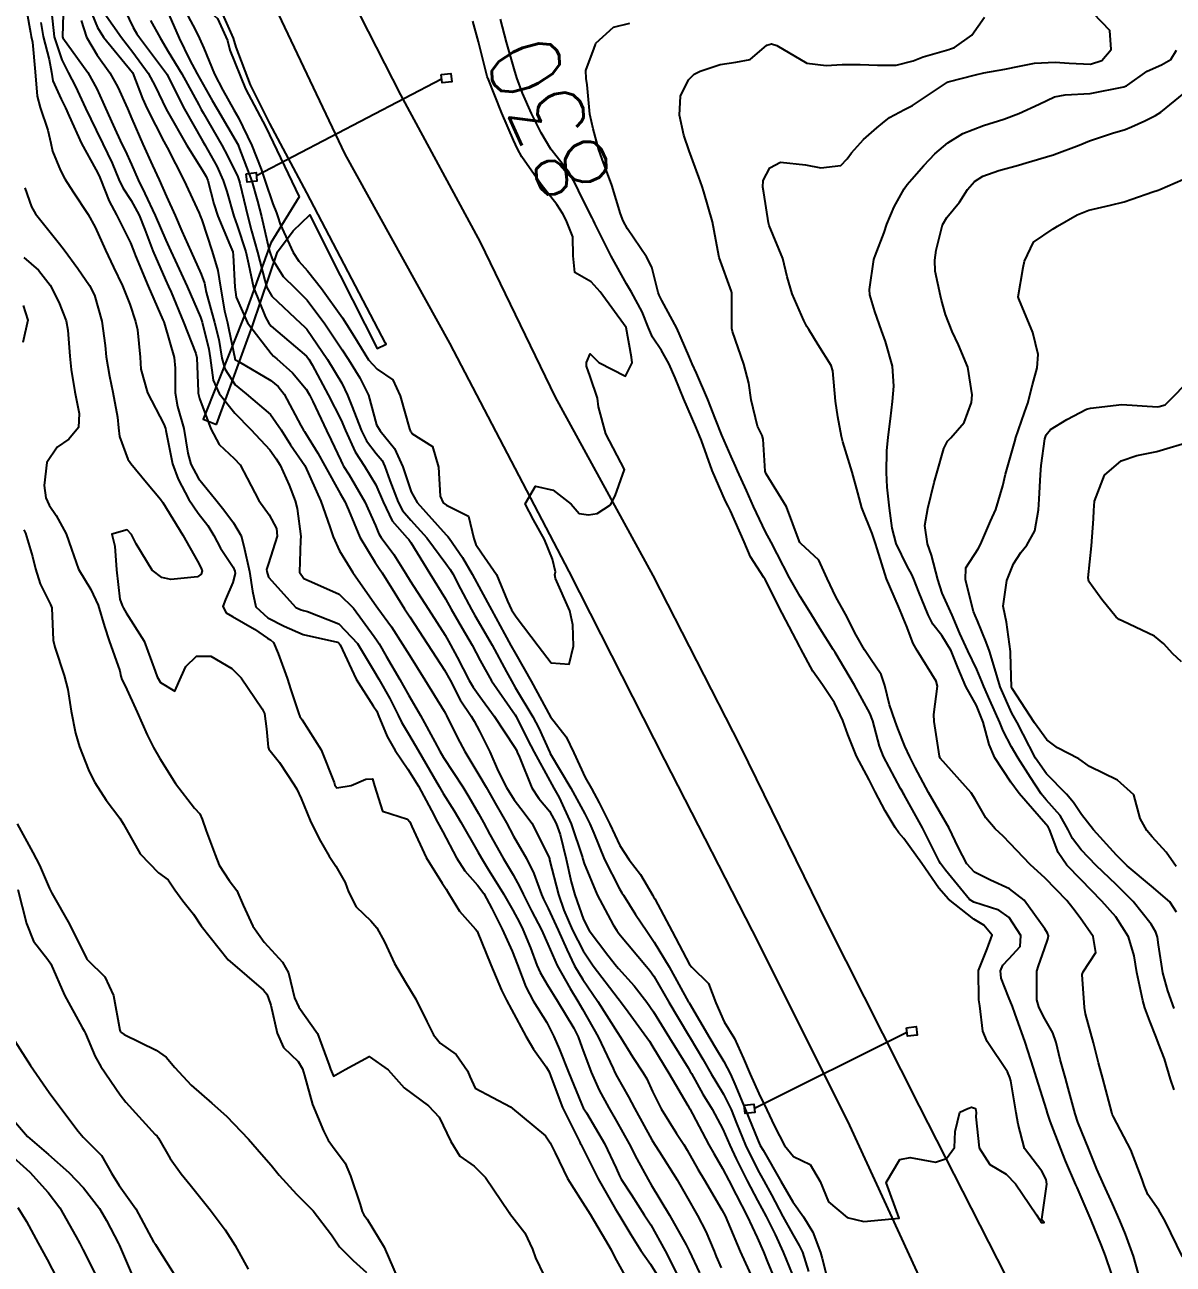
# Model space of a CAD drawing. Header units: metres. Extents: x 307586 to 320046, y 7427249 to 7434250.
# Drawn here: x 319415.1 to 319479.8, y 7427309.3 to 7427379.2 of the extents above; entities that cross this region are included whole.
import ezdxf
from ezdxf.enums import TextEntityAlignment as Align

# ---------------------------------------------------------------- set-up
doc = ezdxf.new("R2010")
doc.units = ezdxf.units.M
doc.header["$MEASUREMENT"] = 0
for name, color, linetype in [('Canaleta de Drenagem', 151, 'Continuous'), ('Cotas', 45, 'Continuous'), ('Curvas de Nivel 1m', 11, 'Continuous'), ('Curvas de Nivel 5m', 15, 'Continuous'), ('Linha Férrea', 20, 'Continuous'), ('Portico', 45, 'Continuous')]:
    doc.layers.add(name, color=color, linetype=linetype)
doc.styles.add('Style-STANDARD', font='STANDARD.shx')

msp = doc.modelspace()

# ---------------------------------------------------------------- linework, layer by layer
at = {"layer": 'Canaleta de Drenagem'}
for points in [[(319397.677, 7427454.472), (319399.643, 7427447.058), (319401.608, 7427441.338), (319405.497, 7427428.824), (319411.357, 7427413.101), (319416.38, 7427400.235), (319424.022, 7427382.757), (319425.253, 7427380.14), (319425.931, 7427379.531), (319426.493, 7427378.295), (319426.632, 7427377.744), (319427.515, 7427375.569), (319428.663, 7427373.398), (319430.54, 7427369.475)], [(319435.41, 7427361.239), (319430.982, 7427369.709), (319428.889, 7427373.616), (319427.79, 7427375.802), (319426.987, 7427377.922), (319426.838, 7427378.427), (319426.238, 7427379.768), (319425.676, 7427380.415), (319424.477, 7427382.963), (319416.842, 7427400.426), (319411.824, 7427413.28), (319405.97, 7427428.985), (319402.087, 7427441.48), (319400.471, 7427447.178), (319398.503, 7427454.599)], [(319430.54, 7427369.475), (319428.936, 7427366.893), (319427.557, 7427363.043), (319425.12, 7427356.949), (319425.883, 7427356.644)], [(319425.883, 7427356.644), (319427.907, 7427362.207), (319429.318, 7427366.376), (319430.204, 7427367.555), (319431.138, 7427368.46), (319432.166, 7427366.426), (319434.944, 7427360.925), (319435.409, 7427361.16), (319435.44, 7427361.182), (319435.41, 7427361.239)]]:
    msp.add_lwpolyline(points, dxfattribs=at)
at = {"layer": 'Curvas de Nivel 1m', "flags": 128}
for points, elevation in [([(319417.252, 7427380.44), (319417.204, 7427378.5), (319417.223, 7427378.449), (319418.62, 7427376.485), (319419.134, 7427375.563), (319419.47, 7427374.82), (319419.628, 7427374.472), (319420.05, 7427373.525), (319420.552, 7427372.458), (319420.726, 7427372.092), (319421.081, 7427371.295), (319421.471, 7427370.446), (319421.839, 7427369.669), (319422.424, 7427368.436), (319423.032, 7427367.041), (319423.301, 7427366.427), (319423.546, 7427365.897), (319424.226, 7427364.418), (319424.977, 7427362.69), (319425.066, 7427362.409), (319425.446, 7427360.891), (319425.517, 7427360.402), (319425.691, 7427359.15), (319426.023, 7427358.394), (319426.916, 7427357.281), (319427.808, 7427356.371), (319428.892, 7427355.222), (319429.251, 7427354.719), (319429.465, 7427354.351), (319429.979, 7427353.23), (319430.319, 7427352.338), (319430.433, 7427351.921), (319430.629, 7427350.333), (319430.619, 7427350.122), (319430.555, 7427348.334), (319430.807, 7427347.967), (319431.415, 7427347.713), (319432.794, 7427347.08), (319433.597, 7427346.302), (319434.767, 7427344.703), (319434.939, 7427344.462), (319435.051, 7427344.286), (319435.446, 7427343.586), (319436.213, 7427342.268), (319436.401, 7427341.936), (319436.724, 7427341.376), (319437.385, 7427340.253), (319438.186, 7427338.757), (319438.465, 7427338.242), (319438.687, 7427337.873), (319439.768, 7427336.223), (319440.111, 7427335.671), (319440.648, 7427334.723), (319440.93, 7427334.207), (319441.291, 7427333.545), (319442.05, 7427332.196), (319442.604, 7427331.27), (319442.991, 7427330.578), (319443.176, 7427330.181), (319443.647, 7427329.237), (319444.21, 7427328.165), (319444.561, 7427327.365), (319445.097, 7427326.154), (319445.819, 7427324.858), (319446.25, 7427324.143), (319446.516, 7427323.7), (319447.404, 7427322.131), (319448.247, 7427320.351), (319448.345, 7427320.121), (319448.47, 7427319.873), (319449.102, 7427318.753), (319449.444, 7427318.105), (319450.426, 7427316.326), (319450.569, 7427316.089), (319450.857, 7427315.647), (319451.848, 7427314.076), (319452.389, 7427313.158), (319453.008, 7427312.06), (319453.467, 7427311.156), (319453.935, 7427310.046), (319454.059, 7427309.754), (319454.344, 7427309.111)], 836), ([(319418.561, 7427380.486), (319419.178, 7427379.024), (319419.514, 7427378.477), (319421.143, 7427376.495), (319421.163, 7427376.46), (319421.712, 7427375.027), (319421.976, 7427374.441), (319422.92, 7427372.607), (319423.005, 7427372.431), (319423.091, 7427372.252), (319424.044, 7427370.42), (319424.898, 7427368.568), (319424.963, 7427368.411), (319425.049, 7427368.175), (319425.645, 7427366.401), (319425.952, 7427365.335), (319426.103, 7427364.394), (319426.326, 7427363.047), (319426.492, 7427362.387), (319426.584, 7427362.001), (319426.909, 7427360.381), (319426.919, 7427360.347), (319426.952, 7427360.3), (319427.15, 7427360.179), (319428.941, 7427359.121), (319429.365, 7427358.781), (319429.694, 7427358.349), (319430.645, 7427356.596), (319430.79, 7427356.332), (319430.833, 7427356.262), (319430.901, 7427356.16), (319431.596, 7427355.029), (319431.987, 7427354.319), (319432.86, 7427352.767), (319433.113, 7427352.307), (319433.318, 7427351.836), (319433.969, 7427350.299), (319434.819, 7427348.873), (319435.057, 7427348.528), (319435.215, 7427348.284), (319435.936, 7427347.133), (319436.485, 7427346.264), (319436.601, 7427346.083), (319436.778, 7427345.816), (319437.788, 7427344.25), (319438.741, 7427342.806), (319439.057, 7427342.235), (319439.627, 7427341.131), (319440.235, 7427340.217), (319440.418, 7427339.923), (319440.704, 7427339.365), (319441.286, 7427338.204), (319441.767, 7427337.109), (319442.226, 7427336.194), (319442.656, 7427335.5), (319443.233, 7427334.765), (319443.667, 7427334.175), (319444.615, 7427332.278), (319444.651, 7427332.16), (319444.664, 7427332.108), (319445.164, 7427330.154), (319445.459, 7427329.276), (319445.945, 7427328.146), (319446.556, 7427326.987), (319447.128, 7427326.134), (319448.525, 7427324.288), (319448.597, 7427324.192), (319448.66, 7427324.118), (319449.087, 7427323.538), (319450.149, 7427322.095), (319450.289, 7427321.891), (319450.488, 7427321.58), (319451.386, 7427320.081), (319452.455, 7427318.261), (319452.524, 7427318.14), (319452.567, 7427318.068), (319452.718, 7427317.797), (319453.639, 7427316.052), (319453.923, 7427315.552), (319454.41, 7427314.721), (319454.774, 7427314.036), (319455.189, 7427313.234), (319455.794, 7427312.026), (319456.361, 7427310.824), (319456.717, 7427310.016), (319456.973, 7427309.387), (319457.559, 7427308.008)], 834), ([(319419.192, 7427380.365), (319420.517, 7427378.467), (319421.161, 7427377.636), (319422.019, 7427376.447), (319422.418, 7427375.72), (319423.049, 7427374.431), (319423.121, 7427374.297), (319424.19, 7427372.419), (319425.079, 7427371.008), (319425.303, 7427370.634), (319425.393, 7427370.405), (319425.737, 7427369.077), (319425.96, 7427368.396), (319426.634, 7427366.78), (319426.794, 7427366.383), (319426.827, 7427366.188), (319426.915, 7427364.381), (319426.995, 7427363.829), (319427.637, 7427362.373), (319428.956, 7427360.643), (319429.1, 7427360.503), (319429.284, 7427360.355), (319430.17, 7427359.566), (319430.936, 7427358.636), (319431.121, 7427358.328), (319431.312, 7427357.942), (319432.074, 7427356.318), (319432.351, 7427355.769), (319432.886, 7427354.623), (319432.985, 7427354.41), (319433.044, 7427354.308), (319433.366, 7427353.815), (319434.247, 7427352.296), (319434.839, 7427350.948), (319435.036, 7427350.488), (319435.163, 7427350.285), (319435.872, 7427349.322), (319436.543, 7427348.264), (319436.807, 7427347.838), (319437.833, 7427346.249), (319438.768, 7427344.768), (319438.969, 7427344.441), (319439.082, 7427344.235), (319439.454, 7427343.528), (319440.134, 7427342.219), (319440.351, 7427341.837), (319440.724, 7427341.311), (319441.532, 7427340.202), (319442.696, 7427338.45), (319442.788, 7427338.283), (319442.836, 7427338.188), (319442.968, 7427337.906), (319443.659, 7427336.175), (319444.061, 7427335.573), (319444.65, 7427334.845), (319445.04, 7427334.156), (319445.252, 7427333.536), (319445.589, 7427332.15), (319445.886, 7427330.862), (319446.076, 7427330.145), (319446.579, 7427328.742), (319446.9, 7427328.137), (319447.945, 7427326.733), (319448.426, 7427326.121), (319448.542, 7427325.982), (319449.429, 7427325.003), (319450.142, 7427324.096), (319450.515, 7427323.544), (319451.425, 7427322.081), (319452.476, 7427320.381), (319452.592, 7427320.186), (319452.659, 7427320.067), (319453.304, 7427318.9), (319453.829, 7427318.049), (319454.436, 7427316.926), (319454.829, 7427316.036), (319455.189, 7427315.259), (319455.796, 7427314.026), (319456.386, 7427312.918), (319456.868, 7427312.015), (319457.385, 7427310.987), (319457.825, 7427310.005), (319458.34, 7427308.752)], 833), ([(319420.482, 7427380.467), (319421.179, 7427379.028), (319421.394, 7427378.675), (319421.533, 7427378.455), (319422.779, 7427376.805), (319423.065, 7427376.431), (319423.095, 7427376.383), (319423.141, 7427376.284), (319424.085, 7427374.42), (319425.096, 7427372.628), (319425.224, 7427372.408), (319425.891, 7427371.208), (319426.259, 7427370.392), (319426.455, 7427369.777), (319426.863, 7427368.383), (319427.045, 7427367.858), (319427.541, 7427366.375), (319427.686, 7427365.703), (319427.959, 7427364.37), (319428.651, 7427362.69), (319428.828, 7427362.361), (319428.971, 7427362.182), (319429.961, 7427361.343), (319430.955, 7427360.491), (319431.087, 7427360.329), (319431.272, 7427360.004), (319432.186, 7427358.317), (319432.912, 7427356.887), (319433.159, 7427356.307), (319433.704, 7427355.115), (319434.22, 7427354.297), (319434.867, 7427353.244), (319435.28, 7427352.284), (319435.791, 7427351.224), (319436.635, 7427350.263), (319436.729, 7427350.159), (319436.83, 7427349.999), (319437.918, 7427348.249), (319438.792, 7427346.818), (319439.119, 7427346.235), (319439.723, 7427345.176), (319440.295, 7427344.217), (319440.75, 7427343.353), (319441.389, 7427342.203), (319442.714, 7427340.291), (319442.775, 7427340.189), (319443.419, 7427338.901), (319443.784, 7427338.174), (319444.669, 7427336.566), (319444.9, 7427336.158), (319445.195, 7427335.617), (319445.877, 7427334.148), (319446.52, 7427332.235), (319446.545, 7427332.141), (319446.61, 7427331.896), (319447.34, 7427330.133), (319448.245, 7427328.455), (319448.457, 7427328.121), (319448.571, 7427327.962), (319450.127, 7427326.096), (319450.317, 7427325.87), (319450.538, 7427325.549), (319451.389, 7427324.081), (319452.495, 7427322.232), (319452.59, 7427322.069), (319453.295, 7427320.872), (319453.767, 7427320.051), (319454.032, 7427319.61), (319454.462, 7427318.908), (319454.897, 7427318.036), (319455.2, 7427317.274), (319455.706, 7427316.027), (319456.409, 7427314.626), (319456.748, 7427314.017), (319457.17, 7427313.233), (319457.813, 7427312.006), (319458.363, 7427311.027), (319458.741, 7427310.378), (319458.914, 7427309.992), (319459.263, 7427308.907)], 832), ([(319423.863, 7427380.423), (319424.685, 7427378.907), (319424.931, 7427378.412), (319425.165, 7427377.852), (319425.768, 7427376.401), (319426.229, 7427375.488), (319426.864, 7427374.384), (319427.116, 7427373.931), (319427.873, 7427372.372), (319428.405, 7427371.041), (319428.626, 7427370.364), (319429.06, 7427369.08), (319429.272, 7427368.573), (319429.334, 7427368.356), (319429.464, 7427367.937), (319430.194, 7427366.342), (319430.525, 7427365.845), (319431.013, 7427365.302), (319431.794, 7427364.322), (319432.978, 7427362.66), (319433.217, 7427362.308), (319433.623, 7427361.647), (319434.449, 7427360.295), (319434.948, 7427359.776), (319435.823, 7427359.158), (319436.241, 7427358.27), (319436.768, 7427356.399), (319436.827, 7427356.261), (319436.852, 7427356.211), (319436.902, 7427356.141), (319438.06, 7427355.413), (319438.394, 7427354.245), (319438.492, 7427352.61), (319438.661, 7427352.242), (319438.852, 7427352.1), (319440.098, 7427351.473), (319440.396, 7427350.217), (319440.5, 7427349.885), (319440.825, 7427349.422), (319441.67, 7427348.201), (319442.294, 7427346.692), (319442.521, 7427346.193), (319442.779, 7427345.802), (319444.011, 7427344.178), (319444.749, 7427343.214), (319445.758, 7427343.145), (319446.015, 7427344.151), (319445.979, 7427345.356), (319445.808, 7427346.155), (319445.004, 7427347.973), (319444.957, 7427348.168), (319444.992, 7427348.344), (319444.822, 7427349.064), (319444.375, 7427350.175), (319443.754, 7427351.271), (319443.281, 7427352.186), (319443.876, 7427353.172), (319444.864, 7427352.942), (319445.872, 7427352.155), (319446.324, 7427351.624), (319446.847, 7427351.556), (319447.347, 7427351.636), (319448.091, 7427352.128), (319448.359, 7427352.626), (319448.883, 7427354.12), (319447.826, 7427356.131), (319447.416, 7427357.644), (319447.363, 7427358.136), (319446.945, 7427359.358), (319446.739, 7427359.931), (319446.743, 7427360.143), (319446.958, 7427360.64), (319447.441, 7427360.135), (319448.945, 7427359.368), (319449.31, 7427360.115), (319449.278, 7427360.436), (319448.973, 7427362.12), (319447.517, 7427364.135), (319447.008, 7427364.686), (319446.08, 7427365.22), (319445.985, 7427366.156), (319445.968, 7427367.227), (319445.596, 7427368.162), (319445.407, 7427368.515), (319445.062, 7427369.04), (319444.187, 7427370.179), (319443.088, 7427371.736), (319442.843, 7427372.193), (319442.623, 7427372.672), (319441.962, 7427374.202), (319441.172, 7427376.181), (319441.16, 7427376.21), (319441.144, 7427376.266), (319440.645, 7427378.218), (319440.336, 7427379.375)], 829), ([(319415.187, 7427379.897), (319415.389, 7427378.74), (319415.427, 7427378.526), (319415.497, 7427378.196), (319415.658, 7427376.522), (319415.772, 7427375.163), (319415.934, 7427374.518), (319416.373, 7427373.242), (319416.531, 7427372.508), (319416.635, 7427372.053), (319417.078, 7427370.963), (319417.324, 7427370.497), (319417.795, 7427369.763), (319418.641, 7427368.484), (319419.042, 7427367.766), (319419.622, 7427366.471), (319420.065, 7427365.516), (319420.589, 7427364.456), (319420.987, 7427363.422), (319421.306, 7427362.447), (319421.43, 7427361.984), (319421.581, 7427360.444), (319421.623, 7427359.767), (319421.984, 7427358.439), (319422.906, 7427356.661), (319423, 7427356.429), (319423.028, 7427356.302), (319423.404, 7427354.425), (319423.727, 7427353.564), (319424.326, 7427352.415), (319424.845, 7427351.651), (319425.39, 7427350.953), (319425.727, 7427350.397), (319426.111, 7427349.676), (319426.815, 7427348.615), (319426.919, 7427348.379), (319426.933, 7427348.257), (319426.803, 7427347.739), (319426.388, 7427346.787), (319426.244, 7427346.388), (319426.425, 7427346.031), (319426.777, 7427345.824), (319428.031, 7427345.107), (319428.765, 7427344.608), (319428.918, 7427344.511), (319429.088, 7427344.355), (319429.36, 7427343.745), (319429.86, 7427342.343), (319430.08, 7427341.694), (319430.523, 7427340.333), (319430.578, 7427340.199), (319430.71, 7427340.004), (319431.779, 7427338.319), (319432.507, 7427336.47), (319432.561, 7427336.311), (319432.662, 7427336.174), (319433.481, 7427336.302), (319434.298, 7427336.665), (319434.669, 7427336.676), (319434.782, 7427336.288), (319435.236, 7427334.861), (319436.644, 7427334.407), (319436.78, 7427334.259), (319436.903, 7427333.994), (319437.699, 7427332.249), (319438.598, 7427330.787), (319438.821, 7427330.462), (319438.962, 7427330.234), (319439.578, 7427329.22), (319440.485, 7427328.211), (319440.571, 7427328.082), (319441.342, 7427326.202), (319441.95, 7427324.774), (319442.225, 7427324.193), (319442.515, 7427323.68), (319443.328, 7427322.177), (319443.748, 7427321.433), (319444.476, 7427320.449), (319444.636, 7427320.158), (319444.735, 7427319.892), (319445.393, 7427318.151), (319446.359, 7427316.206), (319446.392, 7427316.14), (319446.422, 7427316.083), (319447.406, 7427314.13), (319448.378, 7427312.428), (319448.558, 7427312.117), (319449.242, 7427310.987), (319449.812, 7427310.098), (319450.035, 7427309.78), (319450.345, 7427309.327), (319451.118, 7427308.082)], 839), ([(319416.584, 7427379.906), (319416.736, 7427378.507), (319417.154, 7427377.207), (319417.525, 7427376.496), (319417.932, 7427375.695), (319418.49, 7427374.486), (319419.104, 7427373.245), (319419.48, 7427372.474), (319419.99, 7427371.375), (319420.371, 7427370.461), (319420.6, 7427369.989), (319421.061, 7427369.271), (319421.517, 7427368.445), (319421.848, 7427367.635), (319422.288, 7427366.437), (319423.007, 7427364.801), (319423.18, 7427364.428), (319423.323, 7427364.102), (319424.019, 7427362.42), (319424.719, 7427360.649), (319424.774, 7427360.412), (319424.838, 7427358.507), (319424.848, 7427358.411), (319424.928, 7427358.106), (319425.57, 7427356.4), (319426.029, 7427355.528), (319426.886, 7427354.73), (319427.22, 7427354.377), (319427.618, 7427353.627), (319428.275, 7427352.366), (319428.845, 7427351.557), (319429.272, 7427350.789), (319429.292, 7427350.353), (319428.817, 7427348.816), (319428.704, 7427348.471), (319428.712, 7427348.361), (319428.808, 7427348.035), (319430.345, 7427346.337), (319430.65, 7427346.201), (319430.781, 7427346.157), (319431.009, 7427346.099), (319432.774, 7427345.407), (319433.832, 7427344.299), (319434.741, 7427342.806), (319435.038, 7427342.285), (319435.651, 7427341.205), (319436.127, 7427340.269), (319436.321, 7427339.878), (319436.702, 7427339.212), (319437.269, 7427338.254), (319438.088, 7427336.83), (319438.429, 7427336.242), (319438.659, 7427335.859), (319439.283, 7427334.864), (319439.66, 7427334.225), (319440.618, 7427332.565), (319440.826, 7427332.208), (319441.163, 7427331.649), (319442.054, 7427330.195), (319442.584, 7427329.275), (319442.964, 7427328.571), (319443.158, 7427328.181), (319443.588, 7427327.144), (319443.951, 7427326.169), (319444.13, 7427325.757), (319444.532, 7427325.081), (319445.108, 7427324.154), (319446.029, 7427322.615), (319446.273, 7427322.142), (319446.487, 7427321.56), (319447.002, 7427320.135), (319447.458, 7427319.135), (319448, 7427318.125), (319448.442, 7427317.375), (319449.154, 7427316.109), (319449.579, 7427315.267), (319450.215, 7427314.093), (319450.398, 7427313.788), (319451.431, 7427312.079), (319452.356, 7427310.405), (319452.471, 7427310.185), (319452.527, 7427310.067), (319453.119, 7427308.836)], 837), ([(319478.082, 7427308.016), (319477.579, 7427309.768), (319477.137, 7427311.006), (319476.814, 7427311.776), (319476.392, 7427312.726), (319475.909, 7427313.785), (319475.516, 7427314.685), (319475.061, 7427315.794), (319474.446, 7427317.327), (319474.287, 7427317.802), (319473.905, 7427319.246), (319473.746, 7427319.811), (319473.451, 7427320.853), (319473.219, 7427321.819), (319473.039, 7427322.353), (319472.518, 7427323.29), (319472.247, 7427323.833), (319472.135, 7427324.226), (319472.144, 7427325.834), (319472.236, 7427326.145), (319472.562, 7427327.087), (319472.756, 7427327.642), (319472.785, 7427327.827), (319472.727, 7427327.98), (319472.577, 7427328.226), (319471.425, 7427329.842), (319470.602, 7427330.478), (319469.514, 7427330.962), (319468.616, 7427331.418), (319468.193, 7427331.884), (319467.702, 7427332.82), (319467.185, 7427333.895), (319466.652, 7427334.828), (319466.03, 7427335.906), (319465.276, 7427337.322), (319464.978, 7427337.917), (319464.699, 7427338.513), (319464.293, 7427339.51), (319464.139, 7427339.929), (319463.821, 7427340.839), (319463.56, 7427341.938), (319463.365, 7427342.557), (319462.758, 7427343.441), (319462.41, 7427343.954), (319461.952, 7427344.778), (319461.343, 7427345.964), (319460.797, 7427346.934), (319460.315, 7427347.977), (319459.834, 7427348.996), (319458.832, 7427349.932), (319458.779, 7427350.001), (319458.736, 7427350.099), (319458.017, 7427352.008), (319456.881, 7427353.859), (319456.829, 7427353.967), (319456.816, 7427354.021), (319456.696, 7427355.818), (319456.639, 7427356.024), (319456.394, 7427356.545), (319456.029, 7427358.034), (319455.888, 7427358.981), (319455.607, 7427360.04), (319454.98, 7427361.887), (319454.939, 7427362.05), (319454.932, 7427362.102), (319454.932, 7427364.051), (319454.911, 7427364.144), (319454.225, 7427366.058), (319454.041, 7427367.056), (319453.847, 7427368.062), (319453.367, 7427369.77), (319453.271, 7427370.068), (319453.081, 7427370.581), (319452.526, 7427372.076), (319452.226, 7427372.965), (319451.982, 7427374.081), (319452.052, 7427375.162), (319452.491, 7427376.077), (319452.82, 7427376.401), (319453.15, 7427376.559), (319454.283, 7427376.932), (319455.158, 7427377.064), (319455.975, 7427377.223), (319456.918, 7427378.024), (319457.174, 7427378.101), (319457.472, 7427378.017), (319459.158, 7427377.008), (319460.251, 7427376.889), (319461.157, 7427376.93), (319462.17, 7427376.947), (319463.157, 7427376.902), (319464.2, 7427376.897), (319465.161, 7427377.149), (319465.718, 7427377.369), (319467.171, 7427377.789), (319467.258, 7427377.813), (319467.499, 7427377.897), (319468.47, 7427378.597), (319469.19, 7427379.614)], 832), ([(319480.353, 7427309.73), (319479.372, 7427311.745), (319479.005, 7427312.366), (319478.398, 7427313.254), (319478.179, 7427313.762), (319478.073, 7427314.097), (319477.432, 7427315.77), (319476.451, 7427317.626), (319476.387, 7427317.781), (319476.355, 7427317.879), (319475.85, 7427319.786), (319475.61, 7427320.665), (319475.329, 7427321.792), (319474.885, 7427323.43), (319474.814, 7427323.797), (319474.684, 7427325.656), (319474.742, 7427325.798), (319475.462, 7427326.888), (319475.315, 7427327.793), (319474.583, 7427328.848), (319474.164, 7427329.382), (319473.835, 7427329.811), (319472.612, 7427331.069), (319471.761, 7427331.839), (319470.635, 7427333.024), (319470.236, 7427333.453), (319469.79, 7427333.863), (319469.253, 7427334.475), (319468.659, 7427335.534), (319468.433, 7427335.882), (319466.692, 7427337.849), (319466.659, 7427337.9), (319466.642, 7427337.952), (319466.35, 7427339.904), (319466.326, 7427340.296), (319466.538, 7427341.902), (319466.462, 7427342.187), (319465.378, 7427343.914), (319465.159, 7427344.308), (319464.777, 7427345.293), (319464.604, 7427345.755), (319464.53, 7427345.933), (319464.33, 7427346.394), (319463.657, 7427347.942), (319463.13, 7427349.647), (319463.044, 7427349.948), (319462.841, 7427350.513), (319462.273, 7427351.956), (319462.037, 7427352.793), (319461.72, 7427353.962), (319461.188, 7427355.679), (319461.119, 7427355.968), (319460.92, 7427357.082), (319460.781, 7427357.972), (319460.639, 7427359.664), (319460.54, 7427359.976), (319459.811, 7427361.147), (319459.28, 7427361.996), (319459.167, 7427362.18), (319458.988, 7427362.514), (319458.344, 7427364.007), (319458.054, 7427364.968), (319457.804, 7427366.012), (319457.051, 7427367.86), (319457.009, 7427368.021), (319456.749, 7427369.705), (319456.681, 7427370.026), (319456.701, 7427370.404), (319457.089, 7427371.12), (319457.678, 7427371.43), (319459.092, 7427371.288), (319459.964, 7427371.112), (319461.092, 7427371.24), (319461.444, 7427371.62), (319461.686, 7427371.964), (319462.364, 7427372.703), (319463.117, 7427373.366), (319463.434, 7427373.632), (319463.829, 7427373.943), (319464.667, 7427374.395), (319465.13, 7427374.626), (319467.046, 7427375.901), (319467.103, 7427375.941), (319467.144, 7427375.953), (319468.673, 7427376.361), (319469.152, 7427376.47), (319470.334, 7427376.683), (319471.158, 7427376.851), (319471.994, 7427377.008), (319473.162, 7427377.073), (319473.966, 7427377.017), (319475.16, 7427376.964), (319475.801, 7427377.163), (319476.329, 7427377.793), (319476.254, 7427378.864), (319475.336, 7427379.808)], 833), ([(319415.969, 7427379.306), (319416.1, 7427378.516), (319416.443, 7427377.222), (319416.574, 7427376.509), (319416.658, 7427376.027), (319417.128, 7427374.978), (319417.375, 7427374.497), (319417.577, 7427374.034), (319418.26, 7427372.488), (319419.078, 7427371.018), (319419.262, 7427370.664), (319419.335, 7427370.476), (319419.833, 7427369.24), (319420.25, 7427368.462), (319421.029, 7427366.883), (319421.196, 7427366.448), (319421.31, 7427366.157), (319422.024, 7427364.44), (319422.861, 7427362.545), (319422.913, 7427362.431), (319422.971, 7427362.251), (319423.492, 7427360.425), (319423.554, 7427359.816), (319423.543, 7427358.424), (319423.69, 7427357.654), (319424.037, 7427356.419), (319424.272, 7427355.034), (319424.427, 7427354.415), (319424.871, 7427353.598), (319425.851, 7427352.395), (319426.299, 7427351.84), (319426.84, 7427351.105), (319427.273, 7427350.376), (319427.417, 7427349.785), (319427.749, 7427348.371), (319427.917, 7427347.248), (319428.105, 7427346.367), (319428.777, 7427345.747), (319429.705, 7427345.279), (319430.768, 7427344.815), (319432.696, 7427344.378), (319432.763, 7427344.351), (319432.804, 7427344.31), (319432.847, 7427344.224), (319433.758, 7427342.3), (319434.718, 7427340.792), (319434.913, 7427340.486), (319435.002, 7427340.286), (319435.495, 7427339.072), (319435.956, 7427338.271), (319436.677, 7427337.213), (319437.268, 7427336.254), (319438.012, 7427334.883), (319438.343, 7427334.243), (319438.635, 7427333.692), (319439.408, 7427332.228), (319439.875, 7427331.49), (319440.598, 7427330.689), (319440.956, 7427330.206), (319441.412, 7427329.374), (319441.981, 7427328.196), (319442.555, 7427326.965), (319442.852, 7427326.185), (319443.314, 7427324.962), (319443.745, 7427324.172), (319444.505, 7427322.947), (319444.907, 7427322.156), (319445.213, 7427321.425), (319445.725, 7427320.147), (319446.455, 7427318.357), (319446.56, 7427318.139), (319446.741, 7427317.845), (319447.752, 7427316.127), (319448.409, 7427314.739), (319448.595, 7427314.308), (319448.695, 7427314.116), (319449.272, 7427313.224), (319450.002, 7427312.096), (319450.148, 7427311.871), (319450.367, 7427311.531), (319451.186, 7427310.082), (319452.016, 7427308.393)], 838), ([(319422.154, 7427379.417), (319422.696, 7427378.437), (319423.162, 7427377.678), (319423.921, 7427376.422), (319424.88, 7427374.658), (319425.012, 7427374.411), (319425.12, 7427374.214), (319426.175, 7427372.394), (319426.496, 7427371.797), (319427.075, 7427370.604), (319427.164, 7427370.379), (319427.203, 7427370.247), (319427.639, 7427368.374), (319427.85, 7427367.562), (319428.201, 7427366.368), (319428.611, 7427364.759), (319428.718, 7427364.363), (319428.996, 7427363.884), (319430.636, 7427362.335), (319430.821, 7427362.181), (319430.97, 7427362.019), (319432.139, 7427360.318), (319432.94, 7427358.98), (319433.274, 7427358.307), (319433.5, 7427357.729), (319434.047, 7427356.299), (319434.334, 7427355.732), (319434.89, 7427355.015), (319435.222, 7427354.62), (319435.381, 7427354.283), (319435.657, 7427353.492), (319436.131, 7427352.271), (319436.377, 7427351.796), (319436.843, 7427351.248), (319437.738, 7427350.251), (319438.819, 7427348.812), (319439.054, 7427348.475), (319439.197, 7427348.234), (319439.644, 7427347.384), (319440.25, 7427346.218), (319440.446, 7427345.882), (319440.774, 7427345.342), (319441.432, 7427344.203), (319442.229, 7427342.707), (319442.51, 7427342.192), (319442.729, 7427341.83), (319443.725, 7427340.18), (319444.059, 7427339.529), (319444.668, 7427338.16), (319444.692, 7427338.113), (319445.86, 7427336.148), (319446.649, 7427334.713), (319446.94, 7427334.137), (319447.161, 7427333.608), (319447.761, 7427332.129), (319448.597, 7427330.482), (319448.737, 7427330.26), (319448.835, 7427330.116), (319449.509, 7427329.033), (319450.139, 7427328.097), (319450.564, 7427327.469), (319451.4, 7427326.081), (319452.499, 7427324.095), (319452.511, 7427324.07), (319452.523, 7427324.053), (319453.701, 7427322.052), (319453.996, 7427321.555), (319454.48, 7427320.744), (319454.859, 7427320.036), (319455.171, 7427319.328), (319455.714, 7427318.027), (319456.427, 7427316.277), (319456.54, 7427316.019), (319456.696, 7427315.742), (319457.695, 7427314.007), (319458.385, 7427312.834), (319458.971, 7427311.991), (319459.503, 7427311.122), (319459.937, 7427309.976), (319460.024, 7427309.649), (319460.338, 7427308.453)], 831), ([(319476.343, 7427308.789), (319476.003, 7427309.783), (319475.78, 7427310.368), (319475.199, 7427311.792), (319474.401, 7427313.649), (319474.356, 7427313.755), (319474.336, 7427313.801), (319473.747, 7427315.14), (319473.48, 7427315.814), (319472.893, 7427317.376), (319472.737, 7427317.826), (319472.673, 7427318.044), (319472.462, 7427318.744), (319472.125, 7427319.833), (319471.955, 7427320.361), (319471.473, 7427321.84), (319470.901, 7427323.464), (319470.755, 7427323.848), (319470.528, 7427324.391), (319470.121, 7427325.438), (319470.081, 7427325.857), (319470.224, 7427326.179), (319470.553, 7427326.526), (319471.19, 7427327.218), (319471.226, 7427327.843), (319470.583, 7427328.867), (319469.993, 7427329.265), (319468.591, 7427329.716), (319468.343, 7427329.882), (319466.984, 7427331.529), (319466.708, 7427331.899), (319466.624, 7427332.043), (319465.694, 7427333.909), (319464.661, 7427335.771), (319464.603, 7427335.862), (319464.572, 7427335.921), (319464.457, 7427336.132), (319463.49, 7427337.938), (319463.266, 7427338.509), (319462.885, 7427339.947), (319462.719, 7427340.375), (319461.853, 7427341.959), (319460.761, 7427343.804), (319460.693, 7427343.902), (319460.651, 7427343.972), (319459.927, 7427345.136), (319459.396, 7427345.991), (319458.797, 7427346.946), (319458.182, 7427348.006), (319457.488, 7427349.351), (319457.15, 7427350.017), (319456.842, 7427350.606), (319456.165, 7427352.03), (319455.767, 7427352.932), (319455.255, 7427354.044), (319455.139, 7427354.3), (319454.891, 7427354.843), (319454.373, 7427356.055), (319454.022, 7427356.953), (319453.585, 7427358.063), (319452.948, 7427359.544), (319452.704, 7427360.072), (319452.509, 7427360.525), (319451.829, 7427362.082), (319450.998, 7427363.639), (319450.846, 7427363.938), (319450.792, 7427364.093), (319450.428, 7427365.51), (319450.121, 7427366.104), (319449.046, 7427367.682), (319448.815, 7427368.122), (319448.657, 7427368.523), (319448.167, 7427370.129), (319447.626, 7427371.597), (319447.44, 7427372.137), (319447.111, 7427373.317), (319446.94, 7427374.143), (319446.784, 7427375.79), (319446.724, 7427376.146), (319446.702, 7427376.594), (319447.169, 7427377.869), (319447.242, 7427378.069), (319447.277, 7427378.139), (319448.272, 7427379.039), (319449.184, 7427379.268)], 831), ([(319479.873, 7427319.145), (319479.663, 7427319.742), (319479.335, 7427320.902), (319479.003, 7427321.752), (319478.862, 7427322.11), (319478.515, 7427323.013), (319478.221, 7427323.763), (319478.112, 7427324.18), (319477.767, 7427325.768), (319477.617, 7427326.709), (319477.3, 7427327.773), (319476.584, 7427328.906), (319475.796, 7427329.788), (319474.611, 7427331.006), (319473.825, 7427331.812), (319473.333, 7427332.522), (319472.851, 7427333.827), (319472.783, 7427333.966), (319472.646, 7427334.128), (319471.148, 7427335.845), (319470.673, 7427336.495), (319469.774, 7427337.864), (319469.441, 7427338.61), (319469.116, 7427339.874), (319468.727, 7427340.809), (319468.128, 7427341.886), (319467.688, 7427342.956), (319467.298, 7427343.895), (319466.772, 7427344.762), (319466.274, 7427345.401), (319466.007, 7427345.912), (319465.463, 7427347.26), (319465.201, 7427347.924), (319465.087, 7427348.198), (319464.82, 7427348.657), (319464.207, 7427349.936), (319463.975, 7427350.809), (319463.832, 7427351.94), (319463.701, 7427353.116), (319463.663, 7427353.942), (319463.679, 7427355.158), (319463.749, 7427355.942), (319463.889, 7427356.97), (319463.992, 7427357.939), (319464.063, 7427358.817), (319463.995, 7427359.94), (319463.597, 7427361.32), (319463.368, 7427361.946), (319462.994, 7427363.019), (319462.722, 7427363.953), (319462.7, 7427364.259), (319462.946, 7427365.951), (319462.966, 7427366.008), (319463.026, 7427366.149), (319463.522, 7427367.469), (319463.68, 7427367.944), (319464.09, 7427368.913), (319464.651, 7427369.934), (319464.828, 7427370.181), (319465.081, 7427370.478), (319465.764, 7427371.249), (319466.389, 7427371.911), (319467.109, 7427372.53), (319467.959, 7427373.047), (319469.119, 7427373.5), (319470.269, 7427373.863), (319471.126, 7427374.184), (319472.261, 7427374.709), (319473.136, 7427375.126), (319473.725, 7427375.236), (319475.138, 7427375.305), (319477.049, 7427375.688), (319477.142, 7427375.716), (319477.188, 7427375.734), (319477.244, 7427375.779), (319478.356, 7427376.567), (319479.16, 7427376.92), (319479.692, 7427377.225), (319480.01, 7427377.747)], 834), ([(319480.018, 7427329.17), (319479.63, 7427329.744), (319478.606, 7427330.62), (319477.233, 7427331.774), (319476.629, 7427332.365), (319475.339, 7427333.793), (319474.652, 7427334.673), (319474.201, 7427335.349), (319473.804, 7427335.813), (319472.68, 7427336.963), (319472.065, 7427337.836), (319471.362, 7427339.188), (319471.024, 7427339.847), (319470.721, 7427340.376), (319470.063, 7427341.86), (319469.766, 7427342.878), (319469.458, 7427343.87), (319469.27, 7427344.374), (319468.78, 7427345.573), (319468.65, 7427345.881), (319468.568, 7427346.1), (319468.112, 7427347.887), (319468.137, 7427348.57), (319468.831, 7427349.648), (319468.961, 7427349.878), (319469.526, 7427351.197), (319469.823, 7427351.866), (319470.21, 7427353.193), (319470.376, 7427353.858), (319470.901, 7427355.685), (319470.931, 7427355.822), (319470.938, 7427355.85), (319471.448, 7427357.321), (319471.62, 7427357.843), (319471.892, 7427358.892), (319472.158, 7427359.838), (319472.212, 7427360.59), (319471.914, 7427361.841), (319471.119, 7427363.732), (319471.091, 7427363.849), (319471.369, 7427365.497), (319471.433, 7427365.846), (319471.951, 7427366.929), (319473.051, 7427367.673), (319473.152, 7427367.728), (319473.296, 7427367.828), (319474.402, 7427368.474), (319475.062, 7427368.732), (319476.292, 7427369.019), (319477.067, 7427369.2), (319477.499, 7427369.346), (319478.675, 7427369.764), (319478.978, 7427369.857), (319479.075, 7427369.888), (319480.37, 7427370.454)], 836), ([(319415.018, 7427366.052), (319415.843, 7427365.35), (319416.497, 7427364.508), (319416.988, 7427363.535), (319417.4, 7427362.496), (319417.496, 7427361.966), (319417.605, 7427360.493), (319417.694, 7427359.743), (319417.895, 7427358.49), (319418.136, 7427357.266), (319418.102, 7427356.488), (319417.561, 7427355.829), (319416.892, 7427355.362), (319416.321, 7427354.508), (319416.157, 7427353.218), (319416.261, 7427352.509), (319416.448, 7427352.105), (319416.843, 7427351.528), (319417.395, 7427350.494), (319417.696, 7427349.62), (319418.094, 7427348.487), (319418.796, 7427347.342), (319419.208, 7427346.474), (319419.557, 7427345.255), (319419.828, 7427344.464), (319420.423, 7427342.77), (319420.491, 7427342.454), (319420.549, 7427342.271), (319420.728, 7427341.924), (319421.41, 7427340.443), (319421.98, 7427339.157), (319422.337, 7427338.434), (319422.684, 7427337.832), (319423.565, 7427336.421), (319424.649, 7427335.018), (319424.938, 7427334.698), (319425.072, 7427334.404), (319425.294, 7427333.739), (319425.799, 7427332.392), (319426.024, 7427331.802), (319426.599, 7427330.944), (319427.032, 7427330.376), (319427.392, 7427329.564), (319427.929, 7427328.366), (319428.56, 7427327.474), (319429.597, 7427326.344), (319429.933, 7427325.736), (319430.274, 7427324.334), (319430.515, 7427323.803), (319431.574, 7427322.319), (319432.241, 7427320.546), (319432.299, 7427320.312), (319432.469, 7427319.918), (319433.127, 7427320.3), (319434.48, 7427321.022), (319435.551, 7427320.269), (319436.463, 7427319.258), (319437.835, 7427318.246), (319438.443, 7427317.598), (319439.09, 7427316.23), (319439.61, 7427315.417), (319440.409, 7427314.844), (319441.04, 7427314.204), (319442.374, 7427312.236), (319442.408, 7427312.189), (319443.275, 7427311.089), (319443.692, 7427310.17), (319443.863, 7427309.682), (319444.338, 7427308.699)], 841), ([(319414.985, 7427363.363), (319415.242, 7427362.526), (319414.96, 7427361.261)], 842), ([(319479.996, 7427331.739), (319479.427, 7427332.544), (319478.639, 7427333.402), (319478.334, 7427333.763), (319477.968, 7427334.448), (319477.604, 7427335.771), (319476.675, 7427336.597), (319475.109, 7427337.374), (319474.691, 7427337.663), (319474.501, 7427337.803), (319473.302, 7427338.424), (319472.703, 7427338.875), (319472.004, 7427339.837), (319470.742, 7427341.759), (319470.713, 7427341.85), (319470.651, 7427343.741), (319470.644, 7427343.852), (319470.428, 7427345.504), (319470.346, 7427345.857), (319470.237, 7427346.412), (319470.434, 7427347.856), (319470.822, 7427348.786), (319471.237, 7427349.438), (319471.563, 7427349.843), (319472.03, 7427350.653), (319472.237, 7427351.836), (319472.263, 7427352.442), (319472.337, 7427353.835), (319472.384, 7427354.339), (319472.584, 7427355.833), (319472.664, 7427356.075), (319472.911, 7427356.362), (319473.818, 7427356.922), (319474.928, 7427357.509), (319475.158, 7427357.578), (319476.933, 7427357.78), (319478.931, 7427357.649), (319479.034, 7427357.656), (319479.365, 7427357.754), (319480.949, 7427359.346)], 837), ([(319480.297, 7427343.275), (319479.788, 7427343.745), (319479.295, 7427344.279), (319478.773, 7427344.72), (319476.988, 7427345.57), (319476.782, 7427345.664), (319476.609, 7427345.782), (319475.798, 7427346.79), (319475.076, 7427347.797), (319475.031, 7427348.014), (319475.221, 7427349.804), (319475.323, 7427351.336), (319475.345, 7427351.803), (319475.394, 7427352.328), (319475.951, 7427353.794), (319476.891, 7427354.591), (319477.771, 7427354.895), (319478.897, 7427355.124), (319480.903, 7427355.73)], 838), ([(319415.009, 7427350.702), (319415.102, 7427350.526), (319415.51, 7427349.216), (319415.667, 7427348.517), (319415.946, 7427347.659), (319416.53, 7427346.504), (319416.588, 7427346.309), (319416.675, 7427344.501), (319416.757, 7427344.097), (319417.288, 7427342.494), (319417.501, 7427341.716), (319417.691, 7427340.49), (319417.929, 7427339.253), (319418.163, 7427338.485), (319418.67, 7427337.182), (319418.897, 7427336.707), (319419.019, 7427336.475), (319419.657, 7427335.469), (319420.428, 7427334.453), (319420.638, 7427334.122), (319421.584, 7427332.44), (319422.602, 7427331.384), (319423.162, 7427330.988), (319423.539, 7427330.416), (319423.977, 7427329.802), (319424.579, 7427329.04), (319425.024, 7427328.395), (319426.544, 7427326.482), (319426.645, 7427326.379), (319428.527, 7427324.771), (319428.713, 7427324.545), (319428.801, 7427324.356), (319428.95, 7427323.92), (319429.294, 7427322.348), (319429.667, 7427321.524), (319430.477, 7427320.744), (319430.734, 7427320.327), (319430.838, 7427319.958), (319431.291, 7427318.322), (319431.909, 7427316.837), (319432.176, 7427316.312), (319432.42, 7427315.975), (319433.127, 7427315.016), (319433.44, 7427314.294), (319433.975, 7427312.69), (319434.093, 7427312.284), (319434.184, 7427312.096), (319434.369, 7427311.856), (319435.334, 7427310.27), (319436.131, 7427308.466)], 842), ([(319414.637, 7427334.136), (319415.526, 7427332.516), (319415.9, 7427331.805), (319416.468, 7427330.502), (319416.589, 7427330.238), (319417.583, 7427328.49), (319418.544, 7427326.558), (319418.576, 7427326.512), (319418.608, 7427326.479), (319419.591, 7427325.521), (319420.064, 7427324.457), (319420.432, 7427322.512), (319420.452, 7427322.451), (319420.466, 7427322.424), (319420.492, 7427322.391), (319420.667, 7427322.273), (319422.482, 7427321.381), (319423.041, 7427320.984), (319423.533, 7427320.414), (319424.458, 7427319.408), (319425.613, 7427318.388), (319426.442, 7427317.671), (319427.68, 7427316.367), (319428.415, 7427315.53), (319428.962, 7427314.906), (319429.412, 7427314.345), (319430.387, 7427313.259), (319431.331, 7427312.32), (319432.36, 7427310.978), (319432.62, 7427310.571), (319432.816, 7427310.303), (319433.587, 7427309.533), (319434.339, 7427308.846)], 843), ([(319414.673, 7427330.448), (319415.166, 7427328.521), (319415.567, 7427327.523), (319416.375, 7427326.502), (319416.54, 7427326.242), (319417.318, 7427324.492), (319418.315, 7427322.662), (319418.423, 7427322.481), (319418.491, 7427322.321), (319419.041, 7427321.034), (319419.366, 7427320.467), (319420.449, 7427318.864), (319420.771, 7427318.447), (319422.425, 7427316.634), (319422.529, 7427316.534), (319422.618, 7427316.427), (319423.275, 7427315.281), (319423.892, 7427314.408), (319424.394, 7427313.8), (319425.516, 7427312.389), (319426.362, 7427311.255), (319426.942, 7427310.374), (319427.668, 7427309.038)], 844), ([(319414.432, 7427317.433), (319415.232, 7427316.512), (319416.413, 7427315.504), (319417.549, 7427314.489), (319418.39, 7427313.619), (319419.284, 7427312.466), (319419.686, 7427311.78), (319420.353, 7427310.488), (319420.372, 7427310.45), (319420.387, 7427310.415), (319421.246, 7427308.441)], 846), ([(319414.411, 7427315.358), (319415.355, 7427314.51), (319416.386, 7427313.364), (319417.051, 7427312.493), (319417.97, 7427310.871), (319418.166, 7427310.482), (319418.348, 7427310.144), (319419.19, 7427308.467)], 847), ([(319414.688, 7427312.517), (319415.159, 7427311.718), (319415.818, 7427310.505), (319416.339, 7427309.586), (319416.893, 7427308.494)], 848)]:
    msp.add_lwpolyline(points, dxfattribs=dict(at, elevation=elevation))
at = {"layer": 'Curvas de Nivel 5m', "flags": 128}
for points, elevation in [([(319423.186, 7427379.756), (319423.774, 7427378.424), (319424.354, 7427377.219), (319424.797, 7427376.413), (319425.137, 7427375.807), (319425.64, 7427374.915), (319425.942, 7427374.398), (319427.094, 7427372.42), (319427.116, 7427372.38), (319427.129, 7427372.344), (319427.865, 7427370.372), (319428.199, 7427369.231), (319428.409, 7427368.366), (319428.84, 7427366.547), (319428.893, 7427366.361), (319429.019, 7427365.988), (319429.645, 7427364.986), (319430.31, 7427364.34), (319430.993, 7427363.658), (319431.985, 7427362.32), (319432.958, 7427360.864), (319433.32, 7427360.306), (319433.967, 7427359.275), (319434.445, 7427358.295), (319434.908, 7427356.637), (319435.1, 7427356.287), (319435.918, 7427355.3), (319436.394, 7427354.267), (319436.862, 7427352.849), (319437.195, 7427352.257), (319438.835, 7427350.435), (319438.927, 7427350.332), (319438.998, 7427350.238), (319439.747, 7427349.151), (319440.296, 7427348.218), (319440.799, 7427347.271), (319441.379, 7427346.204), (319442.112, 7427344.854), (319442.476, 7427344.193), (319442.756, 7427343.701), (319443.621, 7427342.181), (319444.713, 7427340.17), (319445.604, 7427339.053), (319446.022, 7427338.147), (319446.672, 7427336.759), (319447.023, 7427336.136), (319447.456, 7427335.331), (319448.056, 7427334.126), (319448.625, 7427332.928), (319449.146, 7427332.112), (319449.787, 7427331.285), (319450.482, 7427330.092), (319450.521, 7427330.02), (319450.591, 7427329.906), (319451.577, 7427328.08), (319452.545, 7427326.216), (319452.678, 7427326.068), (319453.617, 7427325.137), (319454.037, 7427324.047), (319454.507, 7427322.971), (319455.092, 7427322.034), (319455.595, 7427320.916), (319455.969, 7427320.025), (319456.462, 7427318.945), (319456.917, 7427318.015), (319457.344, 7427317.107), (319457.899, 7427316.005), (319458.417, 7427315.388), (319459.362, 7427314.936), (319459.918, 7427313.977), (319460.386, 7427312.826), (319461.439, 7427311.959), (319462.371, 7427311.727), (319464.373, 7427311.92), (319463.632, 7427313.932), (319464.416, 7427315.22), (319464.998, 7427315.333), (319466.415, 7427315.068), (319467.035, 7427315.275), (319467.491, 7427315.889), (319467.535, 7427316.79), (319467.8, 7427317.887), (319468.24, 7427318.097), (319468.456, 7427318.163), (319468.682, 7427318.103), (319468.708, 7427317.876), (319468.704, 7427317.621), (319468.89, 7427315.873), (319469.492, 7427314.942), (319470.408, 7427314.401), (319470.938, 7427313.845), (319472.108, 7427312.111), (319472.277, 7427311.831), (319472.38, 7427311.667), (319472.541, 7427311.667), (319472.422, 7427311.829), (319472.417, 7427311.863), (319472.707, 7427313.825), (319472.668, 7427314.089), (319472.41, 7427314.571), (319471.448, 7427315.84), (319471.078, 7427317.209), (319470.961, 7427317.845), (319470.665, 7427319.655), (319470.62, 7427319.849), (319470.477, 7427320.155), (319469.327, 7427321.868), (319469.097, 7427322.459), (319468.92, 7427323.874), (319468.869, 7427324.217), (319468.838, 7427325.876), (319469.334, 7427327.095), (319469.616, 7427327.864), (319469.142, 7427328.435), (319468.582, 7427328.774), (319467.159, 7427329.894), (319466.602, 7427330.52), (319465.645, 7427331.91), (319464.637, 7427333.314), (319464.352, 7427333.636), (319464.142, 7427333.928), (319463.59, 7427334.874), (319463.028, 7427335.945), (319462.673, 7427336.625), (319461.968, 7427337.957), (319461.485, 7427339.183), (319461.203, 7427339.965), (319460.728, 7427340.962), (319460.051, 7427341.98), (319459.512, 7427342.75), (319458.829, 7427343.999), (319458.807, 7427344.043), (319458.764, 7427344.117), (319457.776, 7427346.01), (319456.811, 7427347.905), (319456.738, 7427348.021), (319455.983, 7427349.191), (319455.627, 7427350.038), (319454.859, 7427351.785), (319454.725, 7427352.051), (319454.582, 7427352.336), (319453.822, 7427354.061), (319453.218, 7427355.748), (319453.102, 7427356.068), (319452.91, 7427356.518), (319452.238, 7427358.077), (319451.743, 7427359.284), (319451.394, 7427360.086), (319450.964, 7427360.819), (319450.457, 7427361.58), (319450.244, 7427362.101), (319449.877, 7427362.997), (319449.274, 7427364.116), (319449.176, 7427364.289), (319449.007, 7427364.574), (319448.137, 7427366.129), (319447.205, 7427367.984), (319447.13, 7427368.139), (319447.054, 7427368.297), (319446.435, 7427369.518), (319446.133, 7427370.154), (319445.773, 7427370.853), (319445.088, 7427371.719), (319444.74, 7427372.174), (319444.194, 7427373.092), (319443.633, 7427374.185), (319443.134, 7427375.332), (319442.82, 7427376.193), (319442.659, 7427376.686), (319442.227, 7427378.199), (319441.888, 7427379.5)], 830), ([(319418.253, 7427379.419), (319418.546, 7427378.486), (319419.158, 7427377.465), (319419.863, 7427376.473), (319420.319, 7427375.653), (319420.866, 7427374.454), (319421.114, 7427373.882), (319421.734, 7427372.444), (319422.277, 7427371.242), (319422.643, 7427370.434), (319423.064, 7427369.501), (319423.541, 7427368.425), (319423.924, 7427367.537), (319424.424, 7427366.416), (319425.01, 7427365.119), (319425.205, 7427364.607), (319425.244, 7427364.406), (319425.305, 7427364.099), (319425.772, 7427362.398), (319426.011, 7427361.442), (319426.19, 7427360.391), (319426.342, 7427359.784), (319426.938, 7427358.884), (319427.56, 7427358.374), (319428.916, 7427357.211), (319429.532, 7427356.351), (319430.058, 7427355.506), (319430.865, 7427354.33), (319430.883, 7427354.305), (319431.754, 7427352.321), (319432.268, 7427350.886), (319432.462, 7427350.314), (319432.825, 7427349.521), (319433.562, 7427348.303), (319434.787, 7427346.557), (319434.985, 7427346.287), (319435.748, 7427345.251), (319436.375, 7427344.266), (319436.754, 7427343.64), (319437.626, 7427342.251), (319438.715, 7427340.486), (319438.804, 7427340.329), (319438.851, 7427340.238), (319439.468, 7427338.996), (319439.884, 7427338.222), (319440.673, 7427336.906), (319441.082, 7427336.206), (319441.677, 7427335.176), (319442.233, 7427334.194), (319442.632, 7427333.453), (319443.351, 7427332.179), (319443.77, 7427331.338), (319444.198, 7427330.166), (319444.319, 7427329.893), (319444.585, 7427329.368), (319445.148, 7427328.154), (319445.64, 7427327.066), (319446.068, 7427326.145), (319446.535, 7427325.362), (319447.375, 7427324.131), (319448.497, 7427322.379), (319448.653, 7427322.118), (319449.357, 7427320.982), (319449.946, 7427320.098), (319450.14, 7427319.765), (319450.463, 7427319.056), (319450.958, 7427318.085), (319451.821, 7427316.687), (319452.224, 7427316.072), (319452.42, 7427315.746), (319453.028, 7427314.68), (319453.402, 7427314.055), (319454.378, 7427312.387), (319454.558, 7427312.038), (319454.714, 7427311.692), (319455.41, 7427310.029), (319456.333, 7427308.02)], 835), ([(319479.88, 7427323.74), (319479.514, 7427324.727), (319479.248, 7427325.749), (319479, 7427327.32), (319478.935, 7427327.755), (319478.85, 7427328.03), (319478.58, 7427328.493), (319477.575, 7427329.77), (319476.607, 7427330.716), (319475.489, 7427331.791), (319474.632, 7427332.68), (319474.14, 7427333.31), (319473.894, 7427333.811), (319473.45, 7427334.617), (319472.66, 7427335.497), (319472.376, 7427335.833), (319471.772, 7427336.744), (319471.085, 7427337.846), (319470.699, 7427338.485), (319470.231, 7427339.38), (319470.042, 7427339.86), (319469.487, 7427341.114), (319469.15, 7427341.874), (319469.039, 7427342.168), (319468.753, 7427342.843), (319468.253, 7427343.885), (319467.801, 7427344.862), (319467.354, 7427345.894), (319466.801, 7427347.138), (319466.545, 7427347.904), (319466.194, 7427349.276), (319465.977, 7427349.913), (319465.817, 7427350.947), (319465.986, 7427351.913), (319466.351, 7427353.381), (319466.487, 7427353.906), (319466.897, 7427355.292), (319467.096, 7427355.703), (319467.293, 7427355.896), (319468.046, 7427356.759), (319468.459, 7427357.885), (319468.495, 7427358.327), (319468.237, 7427359.887), (319467.72, 7427361.144), (319467.354, 7427361.896), (319466.992, 7427362.853), (319466.757, 7427363.66), (319466.695, 7427363.905), (319466.399, 7427365.291), (319466.375, 7427365.91), (319466.457, 7427366.483), (319466.82, 7427367.903), (319467.057, 7427368.318), (319467.77, 7427369.189), (319468.233, 7427369.888), (319468.615, 7427370.35), (319469.084, 7427370.65), (319469.996, 7427370.96), (319471.094, 7427371.269), (319471.541, 7427371.401), (319473.007, 7427371.831), (319473.081, 7427371.853), (319473.103, 7427371.859), (319474.523, 7427372.401), (319475.111, 7427372.634), (319476.395, 7427373.07), (319477.118, 7427373.281), (319477.474, 7427373.422), (319478.215, 7427373.769), (319478.831, 7427374.058), (319479.128, 7427374.248), (319480.951, 7427375.733)], 835), ([(319415.067, 7427369.987), (319415.441, 7427368.908), (319415.666, 7427368.521), (319417.028, 7427366.831), (319417.286, 7427366.497), (319418.053, 7427365.45), (319418.721, 7427364.483), (319418.995, 7427363.93), (319419.413, 7427362.473), (319419.596, 7427361.108), (319419.664, 7427360.469), (319419.85, 7427359.374), (319420.026, 7427358.464), (319420.303, 7427357.068), (319420.364, 7427356.458), (319420.413, 7427355.972), (319420.885, 7427354.698), (319421.048, 7427354.448), (319421.934, 7427353.373), (319422.726, 7427352.431), (319422.851, 7427352.253), (319423.987, 7427350.418), (319424.818, 7427348.953), (319425.004, 7427348.596), (319425.066, 7427348.406), (319425.014, 7427348.203), (319424.808, 7427348.054), (319423.315, 7427347.915), (319422.807, 7427348.025), (319422.258, 7427348.436), (319421.343, 7427349.929), (319421.091, 7427350.447), (319420.836, 7427350.711), (319419.977, 7427350.463), (319420.148, 7427349.782), (319420.248, 7427348.458), (319420.435, 7427346.809), (319420.567, 7427346.453), (319420.63, 7427346.301), (319420.779, 7427346.04), (319421.802, 7427344.44), (319422.421, 7427342.75), (319422.53, 7427342.432), (319422.73, 7427342.106), (319423.526, 7427341.621), (319423.879, 7427342.419), (319424.144, 7427343.013), (319424.751, 7427343.59), (319425.559, 7427343.59), (319426.741, 7427342.894), (319427.262, 7427342.375), (319428.447, 7427340.631), (319428.587, 7427340.361), (319428.704, 7427339.5), (319428.802, 7427338.467), (319428.836, 7427338.358), (319429.426, 7427337.604), (319430.251, 7427336.336), (319430.415, 7427336.088), (319430.655, 7427335.569), (319431.156, 7427334.325), (319431.661, 7427333.286), (319432.24, 7427332.314), (319432.607, 7427331.755), (319433.128, 7427330.831), (319433.33, 7427330.299), (319433.76, 7427329.467), (319434.577, 7427328.666), (319434.926, 7427328.276), (319435.344, 7427327.49), (319435.922, 7427326.266), (319436.532, 7427325.216), (319437.129, 7427324.254), (319437.744, 7427323.008), (319438.118, 7427322.244), (319438.488, 7427321.784), (319439.395, 7427321.139), (319440.038, 7427320.217), (319440.159, 7427319.904), (319440.463, 7427319.239), (319442.453, 7427318.19), (319444.429, 7427316.554), (319444.701, 7427316.157), (319444.97, 7427315.602), (319445.676, 7427314.147), (319446.386, 7427313.014), (319446.941, 7427312.134), (319447.815, 7427310.669), (319448.139, 7427310.122), (319448.349, 7427309.695), (319448.9, 7427308.673)], 840), ([(319414.487, 7427321.935), (319415.402, 7427320.511), (319416.45, 7427318.995), (319416.812, 7427318.496), (319418.087, 7427316.823), (319418.364, 7427316.481), (319418.422, 7427316.43), (319419.402, 7427315.455), (319419.958, 7427314.457), (319420.393, 7427313.762), (319421.324, 7427312.44), (319422.354, 7427310.55), (319422.404, 7427310.48), (319422.44, 7427310.429), (319422.583, 7427310.193), (319423.728, 7427308.409)], 845)]:
    msp.add_lwpolyline(points, dxfattribs=dict(at, elevation=elevation))
at = {"layer": 'Linha Férrea'}
for points in [[(319492.186, 7427249.95), (319491.53, 7427252.397), (319488.996, 7427260.334), (319485.945, 7427268.831), (319482.8, 7427277.754), (319478.525, 7427289.074), (319474.817, 7427298.227), (319470.402, 7427308.654), (319465.52, 7427318.233), (319460.354, 7427328.475), (319455.424, 7427338.518), (319450.493, 7427348.143), (319445, 7427358.19), (319440.775, 7427366.921), (319436.269, 7427375.232), (319432.181, 7427383.263), (319427.252, 7427393.451), (319423.073, 7427403.312), (319419.13, 7427412.796), (319415.653, 7427421.102), (319412.081, 7427430.92), (319407.997, 7427443.509), (319403.96, 7427458.91)], [(319402.075, 7427449.926), (319404.939, 7427439.83), (319408.179, 7427430.062), (319412.028, 7427420.014), (319415.08, 7427411.658), (319419.213, 7427401.233), (319423.86, 7427391.326), (319428.65, 7427381.322), (319433.112, 7427371.885), (319439.026, 7427361.23), (319445.739, 7427348.369), (319451.139, 7427337.75), (319456.452, 7427327.373), (319461.57, 7427317.134), (319468.189, 7427302.764), (319473.636, 7427289.945), (319478.282, 7427278.818), (319482.459, 7427266.378), (319487.481, 7427251.257), (319487.819, 7427249.95)]]:
    msp.add_lwpolyline(points, dxfattribs=at)
at = {"layer": 'Portico'}
for points in [[(319428.127, 7427370.677), (319438.572, 7427376.14)], [(319456.21, 7427318.106), (319464.813, 7427322.407)]]:
    msp.add_lwpolyline(points, dxfattribs=at)
for points in [[(319438.546, 7427376.38), (319439.099, 7427376.44), (319439.151, 7427375.96), (319438.599, 7427375.9)], [(319427.556, 7427370.786), (319428.108, 7427370.846), (319428.161, 7427370.366), (319427.608, 7427370.306)], [(319464.787, 7427322.647), (319465.339, 7427322.708), (319465.392, 7427322.228), (319464.839, 7427322.167)], [(319455.631, 7427318.286), (319456.184, 7427318.346), (319456.236, 7427317.866), (319455.684, 7427317.806)]]:
    msp.add_lwpolyline(points, close=True, dxfattribs=at)

# ---------------------------------------------------------------- texts
at = {"layer": 'Cotas', "style": 'Style-STANDARD'}
msp.add_text('830', height=4, rotation=114.26528, dxfattribs=at).set_placement((319444.6, 7427373.914, 830), align=Align.MIDDLE_CENTER)

doc.saveas('drawing.dxf')
